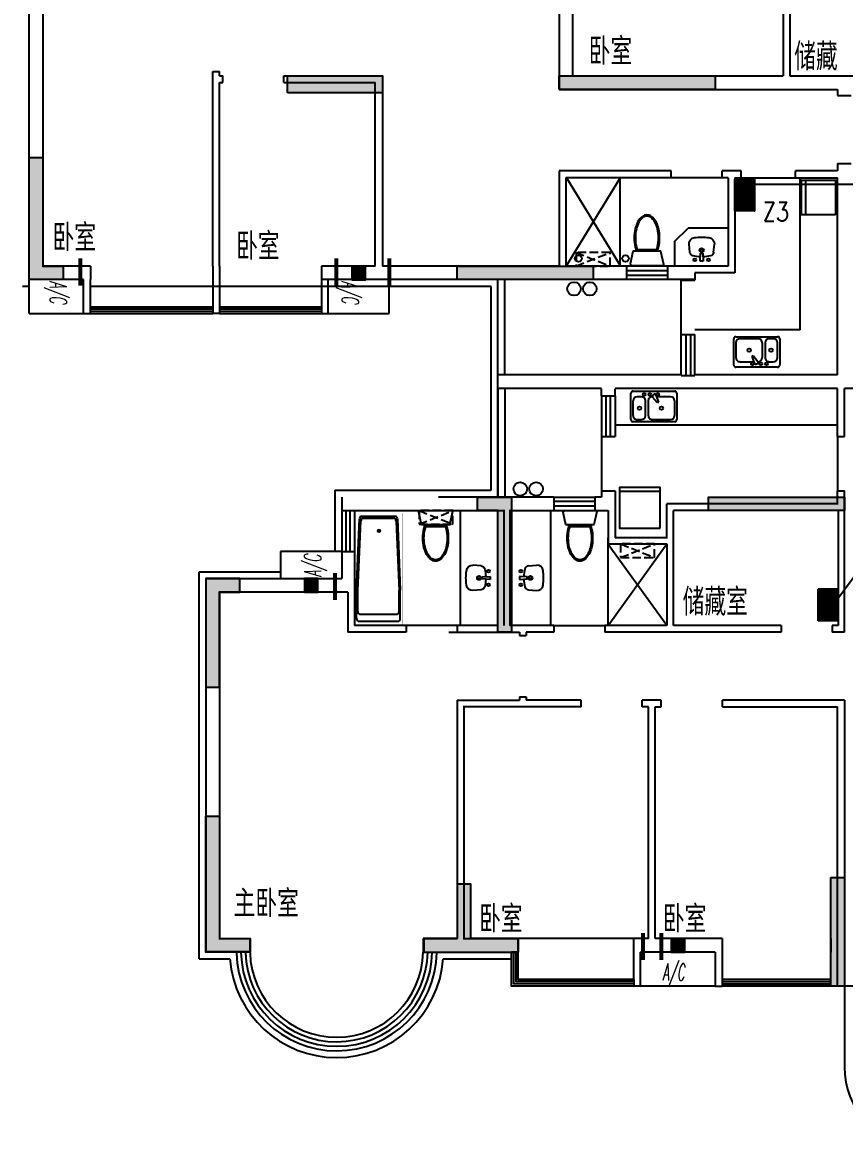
# Model space of a CAD drawing. Extents: x 45735 to 146968, y -75167 to -15767.
# Drawn here: x 53463 to 65565, y -51150 to -34589 of the extents above; entities that cross this region are included whole.
import ezdxf
from ezdxf.enums import TextEntityAlignment as Align

# ---------------------------------------------------------------- set-up
doc = ezdxf.new("R2010")
doc.units = 0
doc.header["$LTSCALE"] = 1000
doc.header["$MEASUREMENT"] = 0
doc.linetypes.add('DASH', pattern=[0.35, 0.25, -0.1])
doc.linetypes.add('DASHED_50', pattern=[0.375, 0.25, -0.125])
doc.layers.get('0').update_dxf_attribs({"linetype": 'CONTINUOUS'})
for name, color, linetype in [('DJ', 4, 'CONTINUOUS'), ('KT', 251, 'CONTINUOUS'), ('WALL', 7, 'CONTINUOUS'), ('WINDOW', 7, 'CONTINUOUS'), ('WINDOW_TEXT', 7, 'CONTINUOUS'), ('WIRE', 1, 'CONTINUOUS'), ('厨卫', 251, 'CONTINUOUS'), ('文字', 7, 'CONTINUOUS'), ('构造柱', 7, 'CONTINUOUS'), ('柱', 252, 'CONTINUOUS'), ('热水器', 252, 'CONTINUOUS'), ('空调位', 7, 'CONTINUOUS'), ('管道', 6, 'CONTINUOUS')]:
    doc.layers.add(name, color=color, linetype=linetype)
doc.styles.add('_HZTXT', font='txt.shx', dxfattribs={"width": 0.8, "bigfont": 'hztxt.shx'})
doc.styles.add('DIM_FONT', font='wcad.shx', dxfattribs={"width": 0.8})
doc.styles.add('HZTXT', font='romans.shx', dxfattribs={"width": 0.8, "bigfont": 'hztxt.shx'})
doc.styles.add('ITALICC', font='italicc.shx', dxfattribs={"width": 0.6})
doc.styles.add('SIMPLEX', font='SIMPLEX.SHX')

# ---------------------------------------------------------------- blocks, each defined once
blk = doc.blocks.new('WC2')
for points in [[(211, 207, 0.354037), (207, 212), (24, 251, 0.477064), (0, 231), (0, -231, 0.477064), (12, -241), (207, -200, 0.354037), (211, -195)], [(218, 163), (218, -150, 0.033558), (269, -165, 0.056391), (405, -181, 0.056391), (541, -165, 0.070142), (644, -126, 0.106098), (721, -59, 0.162033), (743, 6, 0.162033), (721, 71, 0.106098), (644, 138, 0.070142), (541, 178, 0.056391), (405, 193, 0.056391), (269, 178, 0.033558)], [(232, 150), (232, -138, 0.027675), (273, -149, 0.056391), (405, -164, 0.056391), (537, -149, 0.070142), (636, -112, 0.106098), (708, -49, 0.162033), (726, 6, 0.162033), (708, 61, 0.106098), (636, 124, 0.070142), (537, 162, 0.056391), (405, 177, 0.056391), (273, 162, 0.027675)]]:
    blk.add_lwpolyline(points, format="xyb", close=True)
blk = doc.blocks.new('RSQ')
at = {"layer": '热水器', "linetype": 'DASH', "ltscale": 0.5}
for p, q in [((-250, 0), (250, -200)), ((-250, -200), (250, 0))]:
    blk.add_line(p, q, dxfattribs=at)
blk.add_lwpolyline([(250, 0), (-250, 0), (-250, -200), (250, -200)], close=True, dxfattribs=at)
blk = doc.blocks.new('M_E10')
for p, q in [((-740, -70), (-740, -680)), ((-700, -30), (-302, -30)), ((-640, -90), (-640, -660)), ((-600, -50), (-300, -50)), ((-300, -50), (695, -96)), ((-298, -30), (724, -76)), ((730, -136), (730, -614)), ((760, -116), (760, -634)), ((-700, -720), (-302, -720)), ((-600, -700), (-300, -700)), ((695, -654), (-300, -700)), ((685, -654), (-300, -700)), ((724, -674), (-298, -720))]:
    blk.add_line(p, q)
at = {"const_width": 1.5}
for points in [[(-800, 0), (800, 0)], [(-800, -750), (-800, 0)], [(800, 0), (800, -750)], [(800, -750), (-800, -750)]]:
    blk.add_lwpolyline(points, dxfattribs=at)
for radius in [20, 16]:
    blk.add_circle((550, -386), radius)
for centre, start, end in [((-700, -70), 90, 180), ((-600, -90), 90, 180), ((-302, -70), 83.7966, 90), ((690, -136), 0, 83.3675), ((720, -116), 0, 83.7966), ((690, -614), 276.6325, 0), ((720, -634), 276.2034, 0), ((-700, -680), 180, 270), ((-600, -660), 180, 270), ((-302, -680), 270, 276.2034)]:
    blk.add_arc(centre, 40, start, end)
at = {"width": 0.8, "flags": 9}
for tag in ['XSIZE', 'YSIZE']:
    blk.add_attdef(tag, (0, 0), '', height=0.5, dxfattribs=at)
blk = doc.blocks.new('*X23')
at = {"color": 0}
for p, q in [((42.111, 32.993), (42.361, 33.243)), ((42.111, 32.995), (42.359, 33.243)), ((42.111, 32.997), (42.358, 33.243)), ((42.111, 32.998), (42.356, 33.243)), ((42.111, 33), (42.354, 33.243)), ((42.111, 33.002), (42.352, 33.243)), ((42.111, 33.004), (42.351, 33.243)), ((42.111, 33.006), (42.349, 33.243)), ((42.111, 33.007), (42.347, 33.243)), ((42.111, 33.009), (42.345, 33.243)), ((42.111, 33.011), (42.344, 33.243)), ((42.111, 33.013), (42.342, 33.243)), ((42.111, 33.014), (42.34, 33.243)), ((42.111, 33.016), (42.338, 33.243)), ((42.111, 33.018), (42.336, 33.243)), ((42.111, 33.02), (42.335, 33.243)), ((42.111, 33.021), (42.333, 33.243)), ((42.111, 33.023), (42.331, 33.243)), ((42.111, 33.025), (42.329, 33.243)), ((42.111, 33.027), (42.328, 33.243)), ((42.111, 33.028), (42.326, 33.243)), ((42.111, 33.03), (42.324, 33.243)), ((42.111, 33.032), (42.322, 33.243)), ((42.111, 33.034), (42.321, 33.243)), ((42.111, 33.036), (42.319, 33.243)), ((42.111, 33.037), (42.317, 33.243)), ((42.111, 33.039), (42.315, 33.243)), ((42.111, 33.041), (42.313, 33.243)), ((42.111, 33.043), (42.312, 33.243)), ((42.111, 33.044), (42.31, 33.243)), ((42.111, 33.046), (42.308, 33.243)), ((42.111, 33.048), (42.306, 33.243)), ((42.111, 33.05), (42.305, 33.243)), ((42.111, 33.051), (42.303, 33.243)), ((42.111, 33.053), (42.301, 33.243)), ((42.111, 33.055), (42.299, 33.243)), ((42.111, 33.057), (42.298, 33.243)), ((42.111, 33.059), (42.296, 33.243)), ((42.111, 33.06), (42.294, 33.243)), ((42.111, 33.062), (42.292, 33.243)), ((42.111, 33.064), (42.291, 33.243)), ((42.111, 33.066), (42.289, 33.243)), ((42.111, 33.067), (42.287, 33.243)), ((42.111, 33.069), (42.285, 33.243)), ((42.111, 33.071), (42.283, 33.243)), ((42.111, 33.073), (42.282, 33.243)), ((42.111, 33.074), (42.28, 33.243)), ((42.111, 33.076), (42.278, 33.243)), ((42.111, 33.078), (42.276, 33.243)), ((42.111, 33.08), (42.275, 33.243)), ((42.111, 33.082), (42.273, 33.243)), ((42.111, 33.083), (42.271, 33.243)), ((42.111, 33.085), (42.269, 33.243)), ((42.111, 33.087), (42.268, 33.243)), ((42.111, 33.089), (42.266, 33.243)), ((42.111, 33.09), (42.264, 33.243)), ((42.111, 33.092), (42.262, 33.243)), ((42.111, 33.094), (42.26, 33.243)), ((42.111, 33.096), (42.259, 33.243)), ((42.111, 33.097), (42.257, 33.243)), ((42.111, 33.099), (42.255, 33.243)), ((42.111, 33.101), (42.253, 33.243)), ((42.111, 33.103), (42.252, 33.243)), ((42.111, 33.104), (42.25, 33.243)), ((42.111, 33.106), (42.248, 33.243)), ((42.111, 33.108), (42.246, 33.243)), ((42.111, 33.11), (42.245, 33.243)), ((42.111, 33.112), (42.243, 33.243)), ((42.111, 33.113), (42.241, 33.243)), ((42.111, 33.115), (42.239, 33.243)), ((42.111, 33.117), (42.237, 33.243)), ((42.111, 33.119), (42.236, 33.243)), ((42.111, 33.12), (42.234, 33.243)), ((42.111, 33.122), (42.232, 33.243)), ((42.111, 33.124), (42.23, 33.243)), ((42.111, 33.126), (42.229, 33.243)), ((42.111, 33.127), (42.227, 33.243)), ((42.111, 33.129), (42.225, 33.243)), ((42.111, 33.131), (42.223, 33.243)), ((42.111, 33.133), (42.222, 33.243)), ((42.111, 33.135), (42.22, 33.243)), ((42.111, 33.136), (42.218, 33.243)), ((42.111, 33.138), (42.216, 33.243)), ((42.111, 33.14), (42.214, 33.243)), ((42.111, 33.142), (42.213, 33.243)), ((42.111, 33.143), (42.211, 33.243)), ((42.111, 33.145), (42.209, 33.243)), ((42.111, 33.147), (42.207, 33.243)), ((42.111, 33.149), (42.206, 33.243)), ((42.111, 33.15), (42.204, 33.243)), ((42.111, 33.152), (42.202, 33.243)), ((42.111, 33.154), (42.2, 33.243)), ((42.111, 33.156), (42.199, 33.243)), ((42.111, 33.158), (42.197, 33.243)), ((42.111, 33.159), (42.195, 33.243)), ((42.111, 33.161), (42.193, 33.243)), ((42.111, 33.163), (42.192, 33.243)), ((42.111, 33.165), (42.19, 33.243)), ((42.111, 33.166), (42.188, 33.243)), ((42.111, 33.168), (42.186, 33.243)), ((42.111, 33.17), (42.184, 33.243)), ((42.111, 33.172), (42.183, 33.243)), ((42.111, 33.173), (42.181, 33.243)), ((42.111, 33.175), (42.179, 33.243)), ((42.111, 33.177), (42.177, 33.243)), ((42.111, 33.179), (42.176, 33.243)), ((42.111, 33.181), (42.174, 33.243)), ((42.111, 33.182), (42.172, 33.243)), ((42.111, 33.184), (42.17, 33.243)), ((42.111, 33.186), (42.169, 33.243)), ((42.111, 33.188), (42.167, 33.243)), ((42.111, 33.189), (42.165, 33.243)), ((42.111, 33.191), (42.163, 33.243)), ((42.111, 33.193), (42.161, 33.243)), ((42.111, 33.195), (42.16, 33.243)), ((42.111, 33.196), (42.158, 33.243)), ((42.111, 33.198), (42.156, 33.243)), ((42.111, 33.2), (42.154, 33.243)), ((42.111, 33.202), (42.153, 33.243)), ((42.111, 33.203), (42.151, 33.243)), ((42.111, 33.205), (42.149, 33.243)), ((42.111, 33.207), (42.147, 33.243)), ((42.111, 33.209), (42.146, 33.243)), ((42.111, 33.211), (42.144, 33.243)), ((42.111, 33.212), (42.142, 33.243)), ((42.111, 33.214), (42.14, 33.243)), ((42.111, 33.216), (42.138, 33.243)), ((42.111, 33.218), (42.137, 33.243)), ((42.111, 33.219), (42.135, 33.243)), ((42.111, 33.221), (42.133, 33.243)), ((42.111, 33.223), (42.131, 33.243)), ((42.111, 33.225), (42.13, 33.243)), ((42.111, 33.226), (42.128, 33.243)), ((42.111, 33.228), (42.126, 33.243)), ((42.111, 33.23), (42.124, 33.243)), ((42.111, 33.232), (42.123, 33.243)), ((42.111, 33.234), (42.121, 33.243)), ((42.111, 33.235), (42.119, 33.243)), ((42.111, 33.237), (42.117, 33.243)), ((42.111, 33.239), (42.115, 33.243)), ((42.111, 33.241), (42.114, 33.243)), ((42.111, 33.242), (42.112, 33.243)), ((42.113, 32.993), (42.363, 33.243)), ((42.115, 32.993), (42.365, 33.243)), ((42.117, 32.993), (42.367, 33.243)), ((42.118, 32.993), (42.368, 33.243)), ((42.12, 32.993), (42.37, 33.243)), ((42.122, 32.993), (42.372, 33.243)), ((42.124, 32.993), (42.374, 33.243)), ((42.125, 32.993), (42.375, 33.243)), ((42.127, 32.993), (42.377, 33.243)), ((42.129, 32.993), (42.379, 33.243)), ((42.131, 32.993), (42.381, 33.243)), ((42.132, 32.993), (42.382, 33.243)), ((42.134, 32.993), (42.384, 33.243)), ((42.136, 32.993), (42.386, 33.243)), ((42.138, 32.993), (42.388, 33.243)), ((42.14, 32.993), (42.39, 33.243)), ((42.141, 32.993), (42.391, 33.243)), ((42.143, 32.993), (42.393, 33.243)), ((42.145, 32.993), (42.395, 33.243)), ((42.147, 32.993), (42.397, 33.243)), ((42.148, 32.993), (42.398, 33.243)), ((42.15, 32.993), (42.4, 33.243)), ((42.152, 32.993), (42.402, 33.243)), ((42.154, 32.993), (42.404, 33.243)), ((42.155, 32.993), (42.405, 33.243)), ((42.157, 32.993), (42.407, 33.243)), ((42.159, 32.993), (42.409, 33.243)), ((42.161, 32.993), (42.411, 33.243)), ((42.162, 32.993), (42.412, 33.243)), ((42.164, 32.993), (42.414, 33.243)), ((42.166, 32.993), (42.416, 33.243)), ((42.168, 32.993), (42.418, 33.243)), ((42.17, 32.993), (42.42, 33.243)), ((42.171, 32.993), (42.421, 33.243)), ((42.173, 32.993), (42.423, 33.243)), ((42.175, 32.993), (42.425, 33.243)), ((42.177, 32.993), (42.427, 33.243)), ((42.178, 32.993), (42.428, 33.243)), ((42.18, 32.993), (42.43, 33.243)), ((42.182, 32.993), (42.432, 33.243)), ((42.184, 32.993), (42.434, 33.243)), ((42.185, 32.993), (42.435, 33.243)), ((42.187, 32.993), (42.437, 33.243)), ((42.189, 32.993), (42.439, 33.243)), ((42.191, 32.993), (42.441, 33.243)), ((42.193, 32.993), (42.443, 33.243)), ((42.194, 32.993), (42.444, 33.243)), ((42.196, 32.993), (42.446, 33.243)), ((42.198, 32.993), (42.448, 33.243)), ((42.2, 32.993), (42.45, 33.243)), ((42.201, 32.993), (42.451, 33.243)), ((42.203, 32.993), (42.453, 33.243)), ((42.205, 32.993), (42.455, 33.243)), ((42.207, 32.993), (42.457, 33.243)), ((42.208, 32.993), (42.458, 33.243)), ((42.21, 32.993), (42.46, 33.243)), ((42.212, 32.993), (42.462, 33.243)), ((42.214, 32.993), (42.464, 33.243)), ((42.216, 32.993), (42.466, 33.243)), ((42.217, 32.993), (42.467, 33.243)), ((42.219, 32.993), (42.469, 33.243)), ((42.221, 32.993), (42.471, 33.243)), ((42.223, 32.993), (42.473, 33.243)), ((42.224, 32.993), (42.474, 33.243)), ((42.226, 32.993), (42.476, 33.243)), ((42.228, 32.993), (42.478, 33.243)), ((42.23, 32.993), (42.48, 33.243)), ((42.231, 32.993), (42.481, 33.243)), ((42.233, 32.993), (42.483, 33.243)), ((42.235, 32.993), (42.485, 33.243)), ((42.237, 32.993), (42.487, 33.243)), ((42.238, 32.993), (42.488, 33.243)), ((42.24, 32.993), (42.49, 33.243)), ((42.242, 32.993), (42.492, 33.243)), ((42.244, 32.993), (42.494, 33.243)), ((42.246, 32.993), (42.496, 33.243)), ((42.247, 32.993), (42.497, 33.243)), ((42.249, 32.993), (42.499, 33.243)), ((42.251, 32.993), (42.501, 33.243)), ((42.253, 32.993), (42.503, 33.243)), ((42.254, 32.993), (42.504, 33.243)), ((42.256, 32.993), (42.506, 33.243)), ((42.258, 32.993), (42.508, 33.243)), ((42.26, 32.993), (42.51, 33.243)), ((42.261, 32.993), (42.511, 33.243)), ((42.263, 32.993), (42.511, 33.241)), ((42.265, 32.993), (42.511, 33.239)), ((42.267, 32.993), (42.511, 33.238)), ((42.269, 32.993), (42.511, 33.236)), ((42.27, 32.993), (42.511, 33.234)), ((42.272, 32.993), (42.511, 33.232)), ((42.274, 32.993), (42.511, 33.23)), ((42.276, 32.993), (42.511, 33.229)), ((42.277, 32.993), (42.511, 33.227)), ((42.279, 32.993), (42.511, 33.225)), ((42.281, 32.993), (42.511, 33.223)), ((42.283, 32.993), (42.511, 33.222)), ((42.284, 32.993), (42.511, 33.22)), ((42.286, 32.993), (42.511, 33.218)), ((42.288, 32.993), (42.511, 33.216)), ((42.29, 32.993), (42.511, 33.215)), ((42.292, 32.993), (42.511, 33.213)), ((42.293, 32.993), (42.511, 33.211)), ((42.295, 32.993), (42.511, 33.209)), ((42.297, 32.993), (42.511, 33.208)), ((42.299, 32.993), (42.511, 33.206)), ((42.3, 32.993), (42.511, 33.204)), ((42.302, 32.993), (42.511, 33.202)), ((42.304, 32.993), (42.511, 33.2)), ((42.306, 32.993), (42.511, 33.199)), ((42.307, 32.993), (42.511, 33.197)), ((42.309, 32.993), (42.511, 33.195)), ((42.311, 32.993), (42.511, 33.193)), ((42.313, 32.993), (42.511, 33.192)), ((42.315, 32.993), (42.511, 33.19)), ((42.316, 32.993), (42.511, 33.188)), ((42.318, 32.993), (42.511, 33.186)), ((42.32, 32.993), (42.511, 33.185)), ((42.322, 32.993), (42.511, 33.183)), ((42.323, 32.993), (42.511, 33.181)), ((42.325, 32.993), (42.511, 33.179)), ((42.327, 32.993), (42.511, 33.177)), ((42.329, 32.993), (42.511, 33.176)), ((42.33, 32.993), (42.511, 33.174)), ((42.332, 32.993), (42.511, 33.172)), ((42.334, 32.993), (42.511, 33.17)), ((42.336, 32.993), (42.511, 33.169)), ((42.337, 32.993), (42.511, 33.167)), ((42.339, 32.993), (42.511, 33.165)), ((42.341, 32.993), (42.511, 33.163)), ((42.343, 32.993), (42.511, 33.162)), ((42.345, 32.993), (42.511, 33.16)), ((42.346, 32.993), (42.511, 33.158)), ((42.348, 32.993), (42.511, 33.156)), ((42.35, 32.993), (42.511, 33.154)), ((42.352, 32.993), (42.511, 33.153)), ((42.353, 32.993), (42.511, 33.151)), ((42.355, 32.993), (42.511, 33.149)), ((42.357, 32.993), (42.511, 33.147)), ((42.359, 32.993), (42.511, 33.146)), ((42.36, 32.993), (42.511, 33.144)), ((42.362, 32.993), (42.511, 33.142)), ((42.364, 32.993), (42.511, 33.14)), ((42.366, 32.993), (42.511, 33.139)), ((42.368, 32.993), (42.511, 33.137)), ((42.369, 32.993), (42.511, 33.135)), ((42.371, 32.993), (42.511, 33.133)), ((42.373, 32.993), (42.511, 33.131)), ((42.375, 32.993), (42.511, 33.13)), ((42.376, 32.993), (42.511, 33.128)), ((42.378, 32.993), (42.511, 33.126)), ((42.38, 32.993), (42.511, 33.124)), ((42.382, 32.993), (42.511, 33.123)), ((42.383, 32.993), (42.511, 33.121)), ((42.385, 32.993), (42.511, 33.119)), ((42.387, 32.993), (42.511, 33.117)), ((42.389, 32.993), (42.511, 33.116)), ((42.391, 32.993), (42.511, 33.114)), ((42.392, 32.993), (42.511, 33.112)), ((42.394, 32.993), (42.511, 33.11)), ((42.396, 32.993), (42.511, 33.109)), ((42.398, 32.993), (42.511, 33.107)), ((42.399, 32.993), (42.511, 33.105)), ((42.401, 32.993), (42.511, 33.103)), ((42.403, 32.993), (42.511, 33.101)), ((42.405, 32.993), (42.511, 33.1)), ((42.406, 32.993), (42.511, 33.098)), ((42.408, 32.993), (42.511, 33.096)), ((42.41, 32.993), (42.511, 33.094)), ((42.412, 32.993), (42.511, 33.093)), ((42.414, 32.993), (42.511, 33.091)), ((42.415, 32.993), (42.511, 33.089)), ((42.417, 32.993), (42.511, 33.087)), ((42.419, 32.993), (42.511, 33.086)), ((42.421, 32.993), (42.511, 33.084)), ((42.422, 32.993), (42.511, 33.082)), ((42.424, 32.993), (42.511, 33.08)), ((42.426, 32.993), (42.511, 33.078)), ((42.428, 32.993), (42.511, 33.077)), ((42.429, 32.993), (42.511, 33.075)), ((42.431, 32.993), (42.511, 33.073)), ((42.433, 32.993), (42.511, 33.071)), ((42.435, 32.993), (42.511, 33.07)), ((42.436, 32.993), (42.511, 33.068)), ((42.438, 32.993), (42.511, 33.066)), ((42.44, 32.993), (42.511, 33.064)), ((42.442, 32.993), (42.511, 33.063)), ((42.444, 32.993), (42.511, 33.061)), ((42.445, 32.993), (42.511, 33.059)), ((42.447, 32.993), (42.511, 33.057)), ((42.449, 32.993), (42.511, 33.055)), ((42.451, 32.993), (42.511, 33.054)), ((42.452, 32.993), (42.511, 33.052)), ((42.454, 32.993), (42.511, 33.05)), ((42.456, 32.993), (42.511, 33.048)), ((42.458, 32.993), (42.511, 33.047)), ((42.459, 32.993), (42.511, 33.045)), ((42.461, 32.993), (42.511, 33.043)), ((42.463, 32.993), (42.511, 33.041)), ((42.465, 32.993), (42.511, 33.04)), ((42.467, 32.993), (42.511, 33.038)), ((42.468, 32.993), (42.511, 33.036)), ((42.47, 32.993), (42.511, 33.034)), ((42.472, 32.993), (42.511, 33.033)), ((42.474, 32.993), (42.511, 33.031)), ((42.475, 32.993), (42.511, 33.029)), ((42.477, 32.993), (42.511, 33.027)), ((42.479, 32.993), (42.511, 33.025)), ((42.481, 32.993), (42.511, 33.024)), ((42.482, 32.993), (42.511, 33.022)), ((42.484, 32.993), (42.511, 33.02)), ((42.486, 32.993), (42.511, 33.018)), ((42.488, 32.993), (42.511, 33.017)), ((42.49, 32.993), (42.511, 33.015)), ((42.491, 32.993), (42.511, 33.013)), ((42.493, 32.993), (42.511, 33.011)), ((42.495, 32.993), (42.511, 33.01)), ((42.497, 32.993), (42.511, 33.008)), ((42.498, 32.993), (42.511, 33.006)), ((42.5, 32.993), (42.511, 33.004)), ((42.502, 32.993), (42.511, 33.002)), ((42.504, 32.993), (42.511, 33.001)), ((42.505, 32.993), (42.511, 32.999)), ((42.507, 32.993), (42.511, 32.997)), ((42.509, 32.993), (42.511, 32.995))]:
    blk.add_line(p, q, dxfattribs=at)
blk = doc.blocks.new('A8')
at = {"layer": 'DJ'}
for p, q in [((390, -308), (1326, -308)), ((390, -308), (390, -893)), ((1326, -308), (1326, -893)), ((390, -893), (1326, -893))]:
    blk.add_line(p, q, dxfattribs=at)
blk.add_solid([(390, -893), (390, -308), (1326, -893), (1326, -308)], dxfattribs=at)
at = {"layer": 'DJ', "xscale": 2340, "yscale": 2340, "zscale": 2340}
blk.add_blockref('*X23', (-98150, -78097), dxfattribs=at)
blk = doc.blocks.new('配电箱')
at = {"layer": 'DJ', "xscale": 0.5, "yscale": 0.5, "zscale": 0.5, "rotation": 180}
blk.add_blockref('A8', (380, -626), dxfattribs=at)
blk = doc.blocks.new('M_E29JIV')
at = {"color": 0, "linetype": 'ByBlock'}
for p, q in [((31, 338), (419, 338)), ((0, -307), (0, 307)), ((82, 245), (82, 40)), ((358, 307), (143, 307)), ((419, -20), (419, 245)), ((450, 307), (450, -307)), ((48, 2), (57, -12)), ((59, 31), (163, 70)), ((173, 53), (87, -18)), ((163, 70), (173, 53)), ((143, -82), (358, -82)), ((358, -123), (143, -123)), ((82, -184), (82, -245)), ((143, -307), (358, -307)), ((419, -245), (419, -184)), ((419, -338), (31, -338))]:
    blk.add_line(p, q, dxfattribs=at)
for centre, radius in [((51, 61), 20.5), ((251, 112), 25.6), ((51, -61), 20.5), ((51, -143), 20.5), ((251, -210), 25.6)]:
    blk.add_circle(centre, radius, dxfattribs=at)
for centre, radius, start, end in [((31, 307), 30.7, 90, 180), ((419, 307), 30.7, 0, 90), ((143, 245), 61.4, 90, 180), ((358, 245), 61.4, 0, 90), ((66, 12), 20.5, 110.5377, 210), ((74, -2), 20.5, 210, 309.4623), ((143, -20), 61.4, 180, 270), ((143, -184), 61.4, 90, 180), ((358, -20), 61.4, 270, 0), ((358, -184), 61.4, 0, 90), ((31, -307), 30.7, 180, 270), ((143, -245), 61.4, 180, 270), ((358, -245), 61.4, 270, 0), ((419, -307), 30.7, 270, 0)]:
    blk.add_arc(centre, radius, start, end, dxfattribs=at)
at = {"style": 'DIM_FONT', "width": 0.8, "flags": 9}
for tag in ['XSIZE', 'YSIZE']:
    blk.add_attdef(tag, (0, 0), '', height=0.5, dxfattribs=at)
blk = doc.blocks.new('_WBLK')
for p, q in [((-0.5, 0.5), (0.5, 0.5)), ((0.5, 0.167), (-0.5, 0.167)), ((0.5, -0.167), (-0.5, -0.167)), ((-0.5, -0.5), (0.5, -0.5))]:
    blk.add_line(p, q)
at = {"layer": 'WINDOW_TEXT', "style": 'SIMPLEX', "flags": 9}
blk.add_attdef('A', text='', height=1, dxfattribs=at).set_placement((0, 1.5), align=Align.MIDDLE)

msp = doc.modelspace()

# ---------------------------------------------------------------- hatches: boundary and pattern name
at = {"layer": '构造柱'}
for points in [[(58312.6, -38375.5), (58512.6, -38375.5), (58512.6, -38175.5), (58312.6, -38175.5)], [(57612.6, -42975.5), (57812.6, -42975.5), (57812.6, -42775.5), (57612.6, -42775.5)], [(63012.6, -48274.5), (63212.6, -48274.5), (63212.6, -48074.5), (63012.6, -48074.5)]]:
    msp.add_hatch(color=256, dxfattribs=at).paths.add_polyline_path(points)
at = {"layer": '柱'}
h = msp.add_hatch(color=256, dxfattribs=at)
h.paths.add_polyline_path([(69762.6, -39974.5), (69762.6, -39774.5), (70462.6, -39774.5), (70462.6, -42174.5), (69662.6, -42174.5), (69662.6, -41974.5), (70262.6, -41974.5), (70262.6, -39974.5)])
h.paths.add_polyline_path([(56662.6, -42774.5), (56162.6, -42774.5), (56162.6, -44374.5), (56362.6, -44374.5), (56362.6, -42974.5), (56662.6, -42974.5)])
h.paths.add_polyline_path([(56162.6, -46274.5), (56362.6, -46274.5), (56362.6, -48074.5), (56812.6, -48074.5), (56812.6, -48274.5), (56162.6, -48274.5)])
h.paths.add_polyline_path([(53562.6, -36574.5), (53762.6, -36574.5), (53762.6, -38174.5), (54062.6, -38174.5), (54062.6, -38374.5), (53562.6, -38374.5)])
h.paths.add_polyline_path([(54062.6, -28974.5), (53562.6, -28974.5), (53562.6, -31974.5), (53762.6, -31974.5), (53762.6, -29174.5), (54062.6, -29174.5)])
h.paths.add_polyline_path([(59362.6, -48074.5), (59362.6, -48274.5), (60762.6, -48274.5), (60762.6, -48074.5), (60062.6, -48074.5), (60062.6, -47274.5), (59862.6, -47274.5), (59862.6, -48074.5)])
h.paths.add_polyline_path([(60162.6, -41574.5), (60662.6, -41574.5), (60662.6, -43564.5), (60462.6, -43564.5), (60462.6, -41774.5), (60162.6, -41774.5)])
h.paths.add_polyline_path([(65362.6, -47174.5), (65562.6, -47174.5), (65562.6, -48774.5), (65362.6, -48774.5)])
h.paths.add_polyline_path([(69662.6, -46774.5), (69862.6, -46774.5), (69862.6, -48774.5), (69662.6, -48774.5)])
h.paths.add_polyline_path([(65562.6, -41574.5), (65562.6, -41774.5), (63562.6, -41774.5), (63562.6, -41574.5)])
h.paths.add_polyline_path([(68662.6, -39974.5), (68662.6, -39774.5), (67962.6, -39774.5), (67962.6, -42174.5), (68762.6, -42174.5), (68762.6, -41974.5), (68162.6, -41974.5), (68162.6, -39974.5)])
h.paths.add_polyline_path([(68162.6, -39974.5), (68162.6, -41974.5)], flags=16)
h.paths.add_polyline_path([(61362.6, -35574.5), (61362.6, -35374.5), (63662.6, -35374.5), (63662.6, -35574.5)])
h.paths.add_polyline_path([(57362.6, -35624.5), (57362.6, -35374.5), (58762.6, -35374.5), (58762.6, -35624.5)])
h.paths.add_polyline_path([(59862.6, -38374.5), (59862.6, -38174.5), (61862.6, -38174.5), (61862.6, -38374.5)])
h.paths.add_polyline_path([(56962.6, -28974.5), (57662.6, -28974.5), (57662.6, -30274.5), (57662.6, -30474.5), (57462.6, -30474.5), (57462.6, -29174.5), (56962.6, -29174.5)])
h.paths.add_polyline_path([(69662.6, -34574.5), (69862.6, -34574.5), (69862.6, -35574.5), (68562.6, -35574.5), (68562.6, -35374.5), (69662.6, -35374.5)])
h.paths.add_polyline_path([(63462.6, -31574.5), (63662.6, -31574.5), (63662.6, -27574.5), (63462.6, -27574.5)])
h.paths.add_polyline_path([(69662.6, -30974.5), (69862.6, -30974.5), (69862.6, -27574.5), (69662.6, -27574.5)])
h.paths.add_polyline_path([(84862.6, -35624.5), (84862.6, -35374.5), (83462.6, -35374.5), (83462.6, -35624.5)])
h.paths.add_polyline_path([(76662.6, -41574.5), (76662.6, -41774.5), (78662.6, -41774.5), (78662.6, -41574.5)])
h.paths.add_polyline_path([(72562.6, -46774.5), (72362.6, -46774.5), (72362.6, -48774.5), (72562.6, -48774.5)])
h.paths.add_polyline_path([(76862.6, -47174.5), (76662.6, -47174.5), (76662.6, -48774.5), (76862.6, -48774.5)])
h.paths.add_polyline_path([(73562.6, -39974.5), (73562.6, -39774.5), (74262.6, -39774.5), (74262.6, -42174.5), (73462.6, -42174.5), (73462.6, -41974.5), (74062.6, -41974.5), (74062.6, -39974.5)])
h.paths.add_polyline_path([(72462.6, -39974.5), (72462.6, -39774.5), (71762.6, -39774.5), (71762.6, -42174.5), (72562.6, -42174.5), (72562.6, -41974.5), (71962.6, -41974.5), (71962.6, -39974.5)])
h.paths.add_polyline_path([(74062.6, -39974.5), (74062.6, -41974.5)], flags=16)
h.paths.add_polyline_path([(82862.6, -48074.5), (82862.6, -48274.5), (81462.6, -48274.5), (81462.6, -48074.5), (82162.6, -48074.5), (82162.6, -47274.5), (82362.6, -47274.5), (82362.6, -48074.5)])
h.paths.add_polyline_path([(82062.6, -41574.5), (81562.6, -41574.5), (81562.6, -43564.5), (81762.6, -43564.5), (81762.6, -41774.5), (82062.6, -41774.5)])
h.paths.add_polyline_path([(72562.6, -34574.5), (72362.6, -34574.5), (72362.6, -35574.5), (73662.6, -35574.5), (73662.6, -35374.5), (72562.6, -35374.5)])
h.paths.add_polyline_path([(72562.6, -30974.5), (72362.6, -30974.5), (72362.6, -27574.5), (72562.6, -27574.5)])
h.paths.add_polyline_path([(80862.6, -35574.5), (80862.6, -35374.5), (78562.6, -35374.5), (78562.6, -35574.5)])
h.paths.add_polyline_path([(82362.6, -38374.5), (82362.6, -38174.5), (80362.6, -38174.5), (80362.6, -38374.5)])
h.paths.add_polyline_path([(78762.6, -31574.5), (78562.6, -31574.5), (78562.6, -27574.5), (78762.6, -27574.5)])
h.paths.add_polyline_path([(86062.6, -46274.5), (85862.6, -46274.5), (85862.6, -48074.5), (85412.6, -48074.5), (85412.6, -48274.5), (86062.6, -48274.5)])
h.paths.add_polyline_path([(85562.6, -42774.5), (86062.6, -42774.5), (86062.6, -44374.5), (85862.6, -44374.5), (85862.6, -42974.5), (85562.6, -42974.5)])
h.paths.add_polyline_path([(88662.6, -36574.5), (88462.6, -36574.5), (88462.6, -38174.5), (88162.6, -38174.5), (88162.6, -38374.5), (88662.6, -38374.5)])
h.paths.add_polyline_path([(85262.6, -28974.5), (84562.6, -28974.5), (84562.6, -30274.5), (84562.6, -30474.5), (84762.6, -30474.5), (84762.6, -29174.5), (85262.6, -29174.5)])
h.paths.add_polyline_path([(88162.6, -28974.5), (88662.6, -28974.5), (88662.6, -31974.5), (88462.6, -31974.5), (88462.6, -29174.5), (88162.6, -29174.5)])

# ---------------------------------------------------------------- linework, layer by layer
for p, q in [((62962.6, -38174.5), (62362.6, -38174.5)), ((62362.6, -38241.1), (62962.6, -38241.1)), ((62362.6, -38307.8), (62962.6, -38307.8)), ((62962.6, -38374.5), (62362.6, -38374.5)), ((54462.6, -38774.1), (56262.6, -38774.1)), ((56262.6, -38807.4), (54462.6, -38807.4)), ((56262.6, -38840.8), (54462.6, -38840.8)), ((54462.6, -38874.1), (56262.6, -38874.1)), ((56363.4, -38774.1), (57862.6, -38774.1)), ((57862.6, -38807.4), (56363.4, -38807.4)), ((57862.6, -38840.8), (56363.4, -38840.8)), ((56363.4, -38874.1), (58163.4, -38874.1)), ((61287.6, -41574.5), (61887.6, -41574.5)), ((61887.6, -41641.1), (61287.6, -41641.1)), ((61887.6, -41707.8), (61287.6, -41707.8)), ((58162.6, -41774.5), (58162.6, -42374.5)), ((58225.9, -42374.5), (58225.9, -41774.5)), ((58289.2, -42374.5), (58289.2, -41774.5)), ((58352.6, -41774.5), (58352.6, -42374.5)), ((61287.6, -41774.5), (61887.6, -41774.5)), ((65362.6, -48674.5), (63762.6, -48674.5)), ((63762.6, -48707.8), (65362.6, -48707.8)), ((63762.6, -48741.1), (65362.6, -48741.1)), ((65362.6, -48774.5), (63762.6, -48774.5))]:
    msp.add_line(p, q)
for points in [[(62462.6, -48774.5), (60662.6, -48774.5), (60662.6, -48274.5)], [(62462.6, -48741.1), (60695.9, -48741.1), (60695.9, -48274.5)], [(62462.6, -48707.8), (60729.2, -48707.8), (60729.2, -48274.5)], [(62462.6, -48674.5), (60762.6, -48674.5), (60762.6, -48274.5)]]:
    msp.add_lwpolyline(points)
at = {"layer": 'KT', "const_width": 60}
for points in [[(54312.6, -38062.2), (54312.6, -38462.2)], [(58081.7, -38062.2), (58081.7, -38462.2)], [(58862.5, -38062.2), (58862.5, -38462.2)], [(58062.6, -42691.8), (58062.6, -43091.8)], [(62597.3, -47991.8), (62597.3, -48391.8)], [(62868, -47991.8), (62868, -48391.8)]]:
    msp.add_lwpolyline(points, dxfattribs=at)
at = {"layer": 'WALL'}
for p, q in [((61362.6, -30474.4), (61362.6, -35574.5)), ((61562.6, -31574.5), (61562.6, -35384.5)), ((64662.6, -32574.5), (64662.6, -35374.5)), ((64762.6, -32674.5), (64762.6, -35374.5)), ((53562.6, -38374.5), (53562.6, -33579.4)), ((53762.6, -34319.4), (53762.6, -38184.5)), ((56262.6, -38174.5), (56262.6, -35309.4)), ((56262.6, -35309.4), (56362.6, -35309.4)), ((56362.6, -35373.4), (56362.6, -35309.4)), ((56362.6, -35373.4), (56412.6, -35373.4)), ((56412.6, -35473.4), (56412.6, -35373.4)), ((57312.6, -35373.4), (58762.6, -35373.4)), ((57312.6, -35473.4), (57312.6, -35373.4)), ((58762.6, -35373.4), (58762.6, -38174.5)), ((61552.6, -35374.5), (64662.6, -35374.5)), ((64762.6, -35374.5), (66262.6, -35374.5)), ((56362.6, -38174.5), (56362.6, -35473.4)), ((56362.6, -35473.4), (56412.6, -35473.4)), ((57312.6, -35473.4), (58652.6, -35473.4)), ((58652.6, -38174.5), (58652.6, -35473.4)), ((61362.6, -35574.5), (65462.6, -35574.5)), ((65462.6, -35574.5), (65462.6, -35664.5)), ((65462.6, -35664.5), (65662.6, -35664.5)), ((65462.6, -36664.5), (65462.6, -36774.5)), ((65462.6, -36664.5), (65662.6, -36664.5)), ((61362.6, -36774.5), (61362.6, -38184.5)), ((63012.6, -36774.5), (61362.6, -36774.5)), ((61462.6, -36874.5), (61462.6, -38184.5)), ((63012.6, -36874.5), (61462.6, -36874.5)), ((63012.6, -36874.5), (63012.6, -36774.5)), ((64042.6, -36774.5), (63762.6, -36774.5)), ((63762.6, -36874.5), (63762.6, -36774.5)), ((63852.6, -36874.5), (63762.6, -36874.5)), ((63852.6, -36874.5), (63852.6, -38174.5)), ((63952.6, -36874.5), (63952.6, -38274.5)), ((63952.6, -36874.5), (64042.6, -36874.5)), ((64042.6, -36874.5), (64042.6, -36774.5)), ((65462.6, -36774.5), (64842.6, -36774.5)), ((64842.6, -36874.5), (64842.6, -36774.5)), ((64842.6, -36874.5), (65462.6, -36874.5)), ((65462.6, -39774.5), (65462.6, -36874.5)), ((54462.6, -38174.5), (53752.6, -38174.5)), ((54462.6, -38174.5), (54462.6, -38374.5)), ((56262.6, -38174.5), (56262.6, -38874.1)), ((56262.6, -38174.5), (56262.6, -38174.5)), ((56362.6, -38174.5), (56362.6, -38874.1)), ((58652.6, -38174.5), (57862.6, -38174.5)), ((57862.6, -38174.5), (57862.6, -38374.5)), ((61362.6, -38174.5), (58762.6, -38174.5)), ((62362.6, -38174.5), (61462.6, -38174.5)), ((62362.6, -38374.5), (62362.6, -38174.5)), ((63852.6, -38174.5), (62962.6, -38174.5)), ((62962.6, -38374.5), (62962.6, -38174.5)), ((54362.6, -38374.5), (53562.6, -38374.5)), ((54362.6, -38874.1), (54362.6, -38374.5)), ((54462.6, -38874.1), (54462.6, -38374)), ((62362.6, -38374.5), (57862.6, -38374.5)), ((57862.6, -38374.5), (57862.6, -38874.1)), ((58862.6, -38374.5), (57862.6, -38374.5)), ((57962.6, -38874.1), (57962.6, -38374.5)), ((57962.6, -38874.1), (57962.6, -38381.1)), ((63362.6, -38374.5), (62962.6, -38374.5)), ((63162.6, -38383.1), (63362.6, -38383.1)), ((63162.6, -38383.1), (63362.6, -38383.1)), ((63362.6, -38274.5), (63362.6, -38374.5)), ((63952.6, -38274.5), (63362.6, -38274.5)), ((63362.6, -38283.1), (63362.6, -38383.1)), ((63362.6, -38283.1), (63362.6, -38383.1)), ((54362.6, -38874.1), (54462.6, -38874.1)), ((54462.6, -38874.1), (54462.6, -38774.1)), ((56262.6, -38874.1), (56262.6, -38774.1)), ((56362.6, -38874.1), (56262.6, -38874.1)), ((56362.6, -38874.1), (56262.6, -38874.1)), ((56362.6, -38774.1), (56362.6, -38874.1)), ((57862.6, -38774.1), (57862.6, -38874.1)), ((57862.6, -38874.1), (57962.6, -38874.1)), ((63162.6, -39183.1), (63362.6, -39183.1)), ((63162.6, -39183.1), (63362.6, -39183.1)), ((63162.6, -39774.5), (60462.9, -39774.5)), ((60462.9, -39974.5), (60462.9, -39774.5)), ((63162.6, -39783.1), (63362.6, -39783.1)), ((65462.6, -39774.5), (63362.6, -39774.5)), ((61987.6, -39974.5), (60462.9, -39974.5)), ((61987.6, -40083.1), (61987.6, -39983.1)), ((65462.6, -39974.5), (62187.6, -39974.5)), ((62187.6, -40083.1), (62187.6, -39983.1)), ((65462.6, -40684.5), (65462.6, -39974.5)), ((66872.6, -39974.5), (65562.6, -39974.5)), ((65562.6, -40684.5), (65562.6, -39974.5)), ((61987.6, -40083.1), (62187.6, -40083.1)), ((61987.6, -40683.1), (62187.6, -40683.1)), ((61987.6, -40683.1), (62187.6, -40683.1)), ((65462.6, -40684.5), (65562.6, -40684.5)), ((61987.6, -41483.1), (62187.6, -41483.1)), ((61987.6, -41483.1), (61987.6, -41574.5)), ((62187.6, -41483.1), (62187.6, -42174.5)), ((65462.6, -41674.5), (65462.6, -41484.5)), ((65462.6, -41484.5), (65562.6, -41484.5)), ((65562.6, -43564.5), (65562.6, -41484.5)), ((58162.6, -41574.5), (58162.6, -41774.5)), ((61287.6, -41574.5), (59587.6, -41574.5)), ((61287.6, -41574.5), (61287.6, -41774.5)), ((61987.6, -41574.5), (61887.6, -41574.5)), ((61887.6, -41574.5), (61887.6, -41774.5)), ((65472.6, -41674.5), (62947.6, -41674.5)), ((62947.6, -42174.5), (62947.6, -41674.5)), ((58162.6, -41774.5), (58352.6, -41774.5)), ((58352.6, -41774.5), (60547.9, -41774.5)), ((58352.6, -41774.5), (58352.6, -41774.5)), ((60547.9, -41764.5), (60547.9, -43464.5)), ((60637.9, -41764.5), (60637.9, -43464.5)), ((60637.9, -41764.5), (60637.9, -43464.5)), ((60637.9, -41774.5), (61287.6, -41774.5)), ((61887.6, -41774.5), (62087.6, -41774.5)), ((62087.6, -41774.5), (62087.6, -42264.5)), ((63047.6, -43464.5), (63047.6, -41774.5)), ((65472.6, -41774.5), (63047.6, -41774.5)), ((65472.6, -41764.5), (65472.6, -43464.5)), ((62957.6, -42174.5), (62187.6, -42174.5)), ((58162.6, -42374.5), (58162.6, -42774.5)), ((58162.6, -42374.5), (58352.6, -42374.5)), ((58352.6, -42374.5), (58352.6, -43464.5)), ((62087.6, -42264.5), (62947.6, -42264.5)), ((62947.6, -42264.5), (62947.6, -43464.5)), ((56162.6, -42774.5), (56162.6, -48264.5)), ((56162.6, -42774.5), (58162.6, -42774.5)), ((58252.6, -42974.5), (56352.6, -42974.5)), ((56362.6, -42964.5), (56362.6, -48074.5)), ((58252.6, -42974.5), (58252.6, -43564.5)), ((59112.6, -43464.5), (58352.6, -43464.5)), ((59112.6, -43464.5), (59112.6, -43564.5)), ((60462.6, -43464.5), (59862.6, -43464.5)), ((59862.6, -43464.5), (59862.6, -43564.5)), ((61287.9, -43464.5), (60637.9, -43464.5)), ((61287.9, -43464.5), (61287.9, -43564.5)), ((62037.9, -43464.5), (62037.9, -43564.5)), ((62947.6, -43464.5), (62037.9, -43464.5)), ((64632.6, -43464.5), (63047.6, -43464.5)), ((64632.6, -43464.5), (64632.6, -43564.5)), ((65472.6, -43464.5), (65382.6, -43464.5)), ((65382.6, -43464.5), (65382.6, -43564.5)), ((59112.6, -43564.5), (58252.6, -43564.5)), ((59740.9, -43564.5), (60777.9, -43564.5)), ((60777.9, -43564.5), (60777.9, -43614.5)), ((60777.9, -43614.5), (60877.9, -43614.5)), ((61287.9, -43564.5), (60877.9, -43564.5)), ((60877.9, -43564.5), (60877.9, -43614.5)), ((64632.6, -43564.5), (62037.9, -43564.5)), ((65562.6, -43564.5), (65382.6, -43564.5)), ((60777.9, -44514.5), (60777.9, -44564.5)), ((60777.9, -44514.5), (60877.9, -44514.5)), ((60877.9, -44514.5), (60877.9, -44564.5)), ((59862.6, -44564.5), (60777.9, -44564.5)), ((59862.6, -44564.5), (59862.6, -48074.5)), ((61687.6, -44664.5), (59952.6, -44664.5)), ((59962.6, -44664.5), (59962.6, -48074.5)), ((61687.6, -44564.5), (60877.9, -44564.5)), ((61687.6, -44664.5), (61687.6, -44564.5)), ((62587.6, -44664.5), (62587.6, -44564.5)), ((62867.6, -44564.5), (62587.6, -44564.5)), ((62677.6, -44664.5), (62587.6, -44664.5)), ((62677.6, -48074.5), (62677.6, -44664.5)), ((62777.6, -48074.5), (62777.6, -44664.5)), ((62777.6, -44664.5), (62867.6, -44664.5)), ((62867.6, -44664.5), (62867.6, -44564.5)), ((65562.6, -44564.5), (63767.6, -44564.5)), ((63767.6, -44664.5), (63767.6, -44564.5)), ((63767.6, -44664.5), (65462.6, -44664.5)), ((65462.6, -48774.5), (65462.6, -44664.5)), ((65562.6, -44564.5), (65562.6, -48574.5)), ((56352.6, -48074.5), (56812.6, -48074.5)), ((56812.6, -48264.5), (56812.6, -48074.5)), ((59377.6, -48264.5), (59377.6, -48074.5)), ((59377.6, -48074.5), (59862.6, -48074.5)), ((59952.6, -48074.5), (60762.6, -48074.5)), ((59952.6, -48074.5), (60762.6, -48074.5)), ((60762.6, -48074.5), (60762.6, -48274.5)), ((62677.6, -48074.5), (62462.6, -48074.5)), ((62462.6, -48674.5), (62462.6, -48074.5)), ((63762.6, -48074.5), (62777.6, -48074.5)), ((63762.6, -48074.5), (63762.6, -48274.5)), ((65362.6, -48074.5), (65362.6, -48274.5)), ((56162.6, -48264.5), (56812.6, -48264.5)), ((59377.6, -48274.5), (60767.6, -48274.5)), ((60762.6, -48274.5), (60662.6, -48274.5)), ((63662.6, -48274.5), (62562.6, -48274.5)), ((62562.6, -48774.5), (62562.6, -48274.5)), ((63662.6, -48274.5), (63662.6, -48774.5)), ((63762.6, -48274.5), (63757.6, -48274.5)), ((63757.6, -48274.5), (63762.6, -48274.5)), ((63762.6, -48274.5), (63762.6, -48774.5)), ((62462.6, -48674.5), (62462.6, -48674.5)), ((62462.6, -48674.5), (62462.6, -48674.5)), ((62462.6, -48674.5), (62462.6, -48774.5)), ((62462.6, -48674.5), (62462.6, -48674.5)), ((62462.6, -48674.5), (62462.6, -48774.5)), ((62562.6, -48774.5), (62462.6, -48774.5)), ((62462.6, -48774.5), (62462.6, -48774.5)), ((63662.6, -48774.5), (63762.6, -48774.5)), ((65863.1, -48774.5), (65562.6, -48774.5))]:
    msp.add_line(p, q, dxfattribs=at)
at = {"layer": 'WINDOW'}
for p, q in [((63762.6, -36874.5), (63012.6, -36874.5)), ((64042.6, -36874.5), (64842.6, -36874.5)), ((60462.9, -39774.5), (60462.9, -38374.5)), ((60462.9, -41574.5), (60462.9, -38374.5)), ((60562.9, -39774.5), (60562.9, -38374.5)), ((63162.6, -39183.1), (63162.6, -38383.1)), ((60462.9, -39974.5), (60462.9, -41574.5)), ((60562.9, -39974.5), (60562.9, -41574.5)), ((61987.6, -40683.1), (61987.6, -41483.1)), ((61987.6, -40683.1), (61987.6, -41396)), ((65462.6, -40684.5), (65462.6, -41484.5)), ((59862.6, -43464.5), (59112.6, -43464.5)), ((61287.9, -43464.5), (62037.9, -43464.5)), ((62462.6, -48074.5), (60762.6, -48074.5)), ((65562.6, -48764.5), (65562.6, -49964.5))]:
    msp.add_line(p, q, dxfattribs=at)
at = {"layer": 'WINDOW', "color": 8}
for p, q in [((53562.6, -38474.5), (53462.6, -38474.5)), ((60362.9, -38474.5), (54462.6, -38474.5)), ((60362.9, -41474.5), (60362.9, -38474.5)), ((58062.6, -41474.5), (60362.9, -41474.5)), ((58062.6, -41474.5), (58062.6, -42374.5)), ((56062.6, -48374.5), (56062.6, -42674.5)), ((56062.6, -42674.5), (57262.6, -42674.5)), ((57162.6, -42674.5), (57262.6, -42674.5)), ((56062.6, -48374.5), (56516.9, -48374.5)), ((59658, -48374.5), (60662.6, -48374.5))]:
    msp.add_line(p, q, dxfattribs=at)
at = {"layer": 'WINDOW'}
for centre, radius, start, end in [((58087.4, -48251.3), 1475.3, 181.3717, 358.96003), ((58087.4, -48251.3), 1408.6, 181.3717, 358.96003), ((58087.4, -48251.3), 1342, 181.3717, 358.96003), ((58087.4, -48251.3), 1275.3, 181.3717, 358.96003), ((66750.9, -49961.5), 1188.3, 180.15967, 347.52114)]:
    msp.add_arc(centre, radius, start, end, dxfattribs=at)
at = {"layer": 'WINDOW', "color": 8}
msp.add_arc((58087.4, -48251.3), 1575.3, 184.48348, 355.51652, dxfattribs=at)
at = {"layer": 'WIRE', "linetype": 'ByBlock'}
for p, q in [((64181.8, -36970), (66335.9, -36970)), ((69188, -38017.2), (65481.4, -43052.3))]:
    msp.add_line(p, q, dxfattribs=at)
at = {"layer": '厨卫'}
for p, q in [((62262.6, -36874.5), (61472.6, -38164.5)), ((61472.6, -36874.5), (62262.6, -38164.5)), ((62262.6, -38164.5), (62262.6, -36874.5)), ((64912.6, -39114.5), (64912.6, -36874.5)), ((64993.3, -37418.2), (64993.3, -36908.2)), ((63062, -37814.5), (63262, -37614.5)), ((63862.6, -37614.5), (63262, -37614.5)), ((63062, -37814.5), (63062, -38164.5)), ((63439.4, -38102.9), (63446.9, -37986.2)), ((63446.9, -37986.2), (63478.3, -37986.2)), ((63478.3, -37986.2), (63485.8, -38102.9)), ((63485.8, -38102.9), (63439.4, -38102.9)), ((64912.6, -39114.5), (63362.6, -39114.5)), ((65462.6, -40514.5), (62197.6, -40514.5)), ((62850.2, -41492.4), (62250.2, -41492.4)), ((59912.6, -43464.5), (59912.6, -41774.5)), ((61237.9, -41764.5), (61237.9, -43464.5)), ((62087.6, -43464.5), (62087.6, -42174.5)), ((62087.6, -43464.5), (62947.6, -42264.5)), ((62947.6, -43464.5), (62087.6, -42274.5)), ((60230, -42749.5), (60346.7, -42742)), ((60230, -42780.9), (60230, -42749.5)), ((60346.7, -42788.3), (60230, -42780.9)), ((60346.7, -42742), (60346.7, -42788.3)), ((60778.4, -42742), (60778.4, -42788.3)), ((60895.2, -42749.5), (60778.4, -42742)), ((60778.4, -42788.3), (60895.2, -42780.9)), ((60895.2, -42780.9), (60895.2, -42749.5))]:
    msp.add_line(p, q, dxfattribs=at)
for points in [[(65434.2, -37418.2), (64934.2, -37418.2), (64934.2, -36908.2), (65434.2, -36908.2)], [(62850.2, -42033.3), (62850.2, -41433.3), (62250.2, -41433.3), (62250.2, -42033.3)]]:
    msp.add_lwpolyline(points, close=True, dxfattribs=at)
for points in [[(63276.3, -37851.1, -0.4090753), (63356.7, -37753.9)], [(63356.7, -37753.9, -0.0513874), (63568.4, -37753.9)], [(63568.4, -37753.9, -0.4090753), (63648.9, -37851.1)], [(63443.5, -38038.2, -0.0463646), (63333.4, -38024.4, -0.3327345), (63286.4, -37969.9)], [(63638.7, -37969.9, -0.3327345), (63591.8, -38024.4, -0.0463646), (63481.6, -38038.2)], [(59997.7, -42871, -0.0513874), (59997.7, -42659.3)], [(59997.7, -42659.3, -0.4090753), (60094.9, -42578.9)], [(60213.7, -42589, -0.3327345), (60268.2, -42635.9, -0.0463646), (60281.9, -42746.1)], [(60911.4, -42589, 0.3327345), (60857, -42635.9, 0.0463646), (60843.2, -42746.1)], [(61127.5, -42659.3, 0.4090753), (61030.3, -42578.9)], [(61127.5, -42871, 0.0513874), (61127.5, -42659.3)], [(60094.9, -42951.5, -0.4090753), (59997.7, -42871)], [(60281.9, -42784.2, -0.0463646), (60268.2, -42894.4, -0.3327345), (60213.7, -42941.3)], [(60843.2, -42784.2, 0.0463646), (60857, -42894.4, 0.3327345), (60911.4, -42941.3)], [(61030.3, -42951.5, 0.4090753), (61127.5, -42871)]]:
    msp.add_lwpolyline(points, format="xyb", dxfattribs=at)
for points in [[(63286.4, -37969.9), (63276.3, -37851.1)], [(63638.7, -37969.9), (63648.9, -37851.1)], [(60213.7, -42589), (60094.9, -42578.9)], [(60911.4, -42589), (61030.3, -42578.9)], [(60213.7, -42941.3), (60094.9, -42951.5)], [(60911.4, -42941.3), (61030.3, -42951.5)]]:
    msp.add_lwpolyline(points, dxfattribs=at)
for centre, radius in [((63462.6, -37941.1), 30), ((63462.6, -37941.1), 20), ((61646.8, -38063.3), 50), ((62340.3, -38063.3), 50), ((63362.6, -38081.1), 20), ((63562.6, -38081.1), 20), ((60324.9, -42665.2), 20), ((60800.3, -42665.2), 20), ((60184.9, -42765.2), 30), ((60184.9, -42765.2), 20), ((60324.9, -42865.2), 20), ((60800.3, -42865.2), 20), ((60940.3, -42765.2), 30), ((60940.3, -42765.2), 20)]:
    msp.add_circle(centre, radius, dxfattribs=at)
at = {"layer": '构造柱'}
for points in [[(58312.6, -38375.5), (58512.6, -38375.5), (58512.6, -38175.5), (58312.6, -38175.5)], [(57612.6, -42975.5), (57812.6, -42975.5), (57812.6, -42775.5), (57612.6, -42775.5)], [(63012.6, -48274.5), (63212.6, -48274.5), (63212.6, -48074.5), (63012.6, -48074.5)]]:
    msp.add_lwpolyline(points, close=True, dxfattribs=at)
at = {"layer": '柱', "flags": 128}
for points in [[(57362.6, -35624.5), (57362.6, -35374.5), (58762.6, -35374.5), (58762.6, -35624.5), (57362.6, -35624.5)], [(61362.6, -35574.5), (61362.6, -35374.5), (63662.6, -35374.5), (63662.6, -35574.5), (61362.6, -35574.5)], [(53562.6, -36574.5), (53762.6, -36574.5), (53762.6, -38174.5), (54062.6, -38174.5), (54062.6, -38374.5), (53562.6, -38374.5), (53562.6, -36574.5)], [(59862.6, -38374.5), (59862.6, -38174.5), (61862.6, -38174.5), (61862.6, -38374.5), (59862.6, -38374.5)], [(60162.6, -41574.5), (60662.6, -41574.5), (60662.6, -43564.5), (60462.6, -43564.5), (60462.6, -41774.5), (60162.6, -41774.5), (60162.6, -41574.5)], [(65562.6, -41574.5), (65562.6, -41774.5), (63562.6, -41774.5), (63562.6, -41574.5), (65562.6, -41574.5)], [(56662.6, -42774.5), (56162.6, -42774.5), (56162.6, -44374.5), (56362.6, -44374.5), (56362.6, -42974.5), (56662.6, -42974.5), (56662.6, -42774.5)], [(56162.6, -46274.5), (56362.6, -46274.5), (56362.6, -48074.5), (56812.6, -48074.5), (56812.6, -48274.5), (56162.6, -48274.5), (56162.6, -46274.5)], [(65362.6, -47174.5), (65562.6, -47174.5), (65562.6, -48774.5), (65362.6, -48774.5), (65362.6, -47174.5)], [(59362.6, -48074.5), (59362.6, -48274.5), (60762.6, -48274.5), (60762.6, -48074.5), (60062.6, -48074.5), (60062.6, -47274.5), (59862.6, -47274.5), (59862.6, -48074.5), (59362.6, -48074.5)]]:
    msp.add_lwpolyline(points, dxfattribs=at)
at = {"layer": '空调位'}
for p, q in [((53562.6, -38874.1), (53562.6, -38381.1)), ((58862.6, -38874.1), (58862.6, -38374.5)), ((53562.6, -38874.1), (54362.6, -38874.1)), ((57962.6, -38874.1), (58862.6, -38874.1)), ((57262.6, -42374.5), (57262.6, -42774.5)), ((58162.6, -42374.5), (57262.6, -42374.5)), ((58162.6, -42374.5), (58162.6, -42774.5)), ((63667.6, -48774.5), (62562.6, -48774.5))]:
    msp.add_line(p, q, dxfattribs=at)
at = {"layer": '管道'}
for centre in [(61582.9, -38509.6), (61815.9, -38509.6), (60791.8, -41455.5), (61024.7, -41455.5)]:
    msp.add_circle(centre, 100, dxfattribs=at)

# ---------------------------------------------------------------- block references
at = {"layer": 'WINDOW'}
for p, xscale, yscale, zscale, rotation in [((63262.6, -39483.1), 600.0000000002183, 199.999999999607, 600.0000000002183, 90), ((62087.6, -40383.1), 600, 199.9999999999854, 600, 270)]:
    msp.add_blockref('_WBLK', p, dxfattribs=dict(at, xscale=xscale, yscale=yscale, zscale=zscale, rotation=rotation))
at = {"layer": 'WIRE', "xscale": -1, "rotation": 90}
msp.add_blockref('配电箱', (63770.9, -37176), dxfattribs=at)
at = {"layer": '厨卫', "rotation": 90}
msp.add_blockref('WC2', (62662.6, -38164.5), dxfattribs=at)
at = {"layer": '厨卫', "linetype": 'ByBlock'}
for p, rotation in [((64273.3, -39663.9), 89.99999999999999), ((62757.7, -40015.5), 270)]:
    msp.add_blockref('M_E29JIV', p, dxfattribs=dict(at, rotation=rotation))
at = {"layer": '厨卫', "xscale": 1.03125, "yscale": 0.93333, "zscale": 1.03125, "rotation": 90}
msp.add_blockref('M_E10', (58352.6, -42639.5), dxfattribs=at)
at = {"layer": '厨卫', "xscale": -1, "rotation": 90}
for p in [(59550.8, -41774.5), (61675.6, -41774.5)]:
    msp.add_blockref('WC2', p, dxfattribs=at)
at = {"layer": '柱', "xscale": -1, "rotation": 90}
msp.add_blockref('配电箱', (64999.4, -43213.8), dxfattribs=at)
at = {"layer": '热水器'}
for p in [(61862.6, -37974.5), (59550.8, -41774.5), (62517.6, -42264.5)]:
    msp.add_blockref('RSQ', p, dxfattribs=at)

# ---------------------------------------------------------------- texts
at = {"layer": 'DJ', "linetype": 'DASHED_50', "ltscale": 1000, "style": '_HZTXT', "width": 0.8}
msp.add_text('Z3', height=280, dxfattribs=at).set_placement((64363.4, -37513.3))
at = {"layer": 'WINDOW_TEXT', "style": 'SIMPLEX', "flags": 9}
msp.add_attdef('A', text='', height=1, rotation=180, dxfattribs=at).set_placement((62462.6, -48724.5), align=Align.MIDDLE)
at = {"layer": '文字', "style": 'HZTXT', "width": 0.8}
for s, p in [('卧室', (61798.5, -35214.6)), ('储藏', (64824.7, -35292.5)), ('卧室', (53905.4, -37956.7)), ('卧室', (56608.6, -38084.2)), ('卧室', (56608.6, -38084.2)), ('储藏室', (63182.1, -43319.9)), ('主卧室', (56570.6, -47760.1)), ('卧室', (60184.8, -47987.4)), ('卧室', (60184.8, -47987.4)), ('卧室', (62890.8, -47987.4))]:
    msp.add_text(s, height=400, dxfattribs=at).set_placement(p)
at = {"layer": '空调位', "style": 'ITALICC', "width": 0.5}
for rotation, p in [(270, (53864.3, -38397.7)), (270, (58164.3, -38397.7)), (90, (57859.1, -42750)), (90, (57859.1, -42750))]:
    msp.add_text('A/C', height=250, rotation=rotation, dxfattribs=at).set_placement(p)
msp.add_text('A/C', height=250, dxfattribs=at).set_placement((62884.5, -48692.8))

doc.saveas('drawing.dxf')
